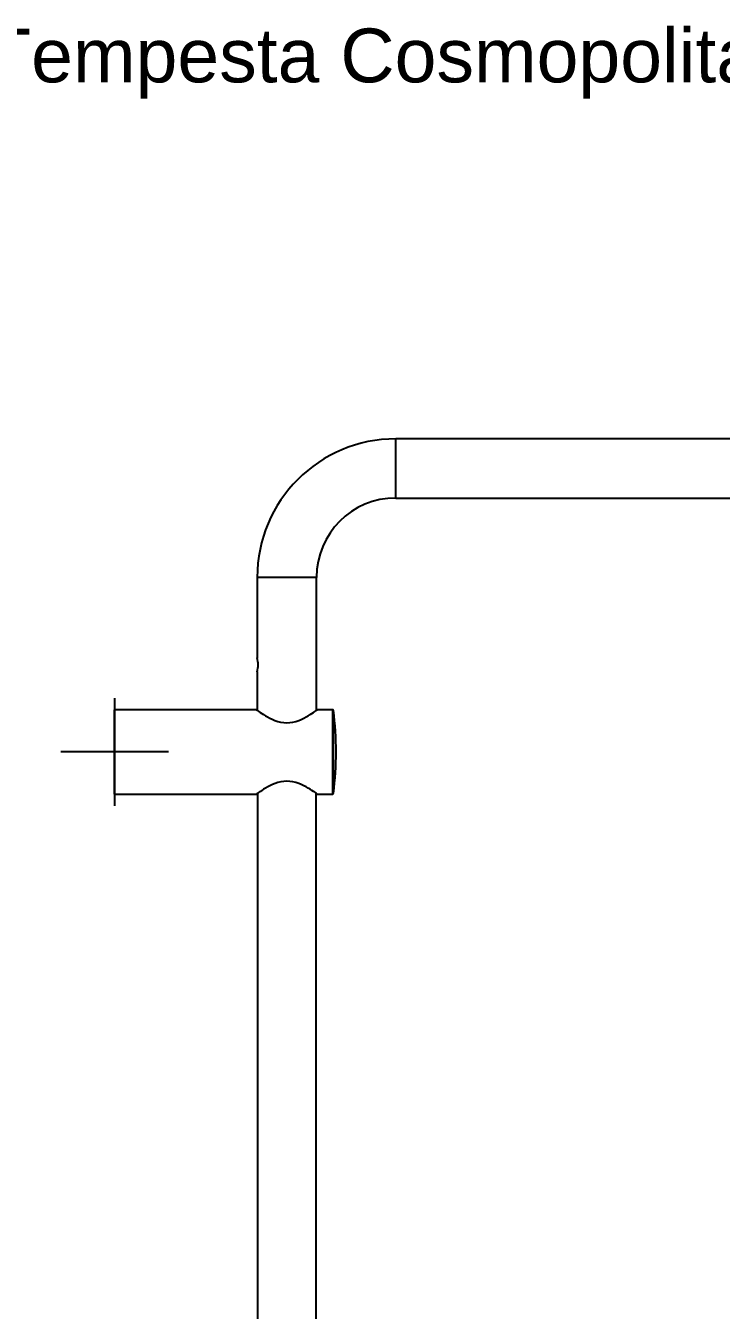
# Model space of a CAD drawing. Header units: millimetres. Extents: x -60 to 7633, y -2614 to 2146.
# Drawn here: x 3129.5 to 3388, y 1668.5 to 2145.9 of the extents above; entities that cross this region are included whole.
import ezdxf
from ezdxf.enums import TextEntityAlignment as Align
from ezdxf.lldxf.tags import DXFTag

# ---------------------------------------------------------------- set-up
doc = ezdxf.new("R2010")
doc.units = ezdxf.units.MM
doc.layers.get('0').update_dxf_attribs({"color": 250})
doc.styles.add('SEACAD_arial_ttf', font='arial.ttf')
tags = doc.linetypes.add('CENTER2', pattern=[28.575, 19.05, -3.175, 3.175, -3.175]).pattern_tags.tags
tags[10:11] = [DXFTag(74, 4), DXFTag(75, 0), DXFTag(340, '0'), DXFTag(46, 0.0), DXFTag(50, 0.0), DXFTag(44, 0.0), DXFTag(45, 0.0)]
tags[8:9] = [DXFTag(74, 4), DXFTag(75, 0), DXFTag(340, '0'), DXFTag(46, 0.0), DXFTag(50, 0.0), DXFTag(44, 0.0), DXFTag(45, 0.0)]
tags[6:7] = [DXFTag(74, 4), DXFTag(75, 0), DXFTag(340, '0'), DXFTag(46, 0.0), DXFTag(50, 0.0), DXFTag(44, 0.0), DXFTag(45, 0.0)]
tags[4:5] = [DXFTag(74, 4), DXFTag(75, 0), DXFTag(340, '0'), DXFTag(46, 0.0), DXFTag(50, 0.0), DXFTag(44, 0.0), DXFTag(45, 0.0)]

msp = doc.modelspace()

# ---------------------------------------------------------------- linework, layer by layer
at = {"linetype": 'Continuous'}
for p, q in [((3267.07, 1970.38), (3267.07, 1992.38)), ((3526.07, 1992.38), (3267.07, 1992.38)), ((3267.07, 1970.38), (3526.07, 1970.38)), ((3237.57, 1940.88), (3215.57, 1940.88)), ((3215.57, 1940.88), (3215.57, 1910.95)), ((3237.57, 1891.46), (3237.57, 1940.88)), ((3215.57, 1905.81), (3215.57, 1891.46)), ((3162.57, 1860.38), (3162.57, 1891.68)), ((3215.35, 1891.68), (3162.57, 1891.68)), ((3243.63, 1891.68), (3237.87, 1891.68)), ((3243.63, 1860.38), (3243.63, 1891.68)), ((3243.92, 1860.64), (3243.92, 1891.42)), ((3162.57, 1860.38), (3215.43, 1860.38)), ((3215.67, 1860.63), (3215.67, 870.7)), ((3237.47, 870.7), (3237.47, 1860.63)), ((3237.82, 1860.38), (3243.63, 1860.38))]:
    msp.add_line(p, q, dxfattribs=at)
at = {"linetype": 'CENTER2'}
for p, q in [((3162.57, 1896.03), (3162.57, 1856.03)), ((3182.57, 1876.03), (3142.57, 1876.03))]:
    msp.add_line(p, q, dxfattribs=at)
at = {"linetype": 'Continuous'}
for centre, radius, start, end in [((3267.07, 1940.88), 51.5, 90, 180), ((3267.07, 1940.88), 29.5, 90, 180), ((3205.86, 1908.38), 10.05, 345.1961, 14.8039), ((3243.63, 1891.38), 0.3, 7.0708, 90), ((3119.87, 1876.03), 125, 0, 7.0708), ((3119.87, 1876.03), 125, 352.9292, 0), ((3243.63, 1860.68), 0.3, 270, 352.9292)]:
    msp.add_arc(centre, radius, start, end, dxfattribs=at)
for points, knots in [([(3215.27, 1891.68), (3215.27, 1891.68), (3215.59, 1891.44), (3216.75, 1890.64), (3217.59, 1890.08), (3219.62, 1888.87), (3220.79, 1888.24), (3223.48, 1887.22), (3225, 1886.86), (3228.09, 1886.85), (3229.63, 1887.21), (3232.31, 1888.22), (3233.5, 1888.86), (3235.52, 1890.05), (3236.36, 1890.62), (3237.24, 1891.23), (3237.48, 1891.4), (3237.79, 1891.62), (3237.87, 1891.68), (3237.87, 1891.68), (3237.87, 1891.68), (3237.87, 1891.68)], [0, 0, 0, 0, 0.12415, 0.12415, 0.249142, 0.249142, 0.374135, 0.374135, 0.499128, 0.499128, 0.62412, 0.62412, 0.749113, 0.749113, 0.874105, 0.874105, 0.936602, 0.936602, 0.999098, 0.999098, 1, 1, 1, 1]), ([(3237.82, 1860.38), (3237.82, 1860.38), (3237.74, 1860.44), (3237.44, 1860.65), (3237.21, 1860.82), (3236.33, 1861.42), (3235.5, 1861.98), (3233.49, 1863.16), (3232.31, 1863.79), (3229.64, 1864.79), (3228.11, 1865.15), (3225.05, 1865.15), (3223.53, 1864.8), (3220.85, 1863.8), (3219.68, 1863.17), (3217.66, 1861.99), (3216.84, 1861.43), (3215.95, 1860.82), (3215.72, 1860.66), (3215.41, 1860.44), (3215.33, 1860.38), (3215.32, 1860.38), (3215.32, 1860.38), (3215.32, 1860.38)], [0, 0, 0, 0, 0.062461, 0.062461, 0.124922, 0.124922, 0.249844, 0.249844, 0.374767, 0.374767, 0.499689, 0.499689, 0.624611, 0.624611, 0.749533, 0.749533, 0.874455, 0.874455, 0.936916, 0.936916, 0.999378, 0.999378, 1, 1, 1, 1])]:
    msp.add_open_spline(points, degree=3, knots=knots, dxfattribs=at)

# ---------------------------------------------------------------- texts
at = {"style": 'SEACAD_arial_ttf'}
msp.add_text('Grohe New Tempesta Cosmopolitan 160 - (26223000)', height=20, dxfattribs=at).set_placement((2965.42, 2144.86), align=Align.TOP_LEFT)

doc.saveas('drawing.dxf')
